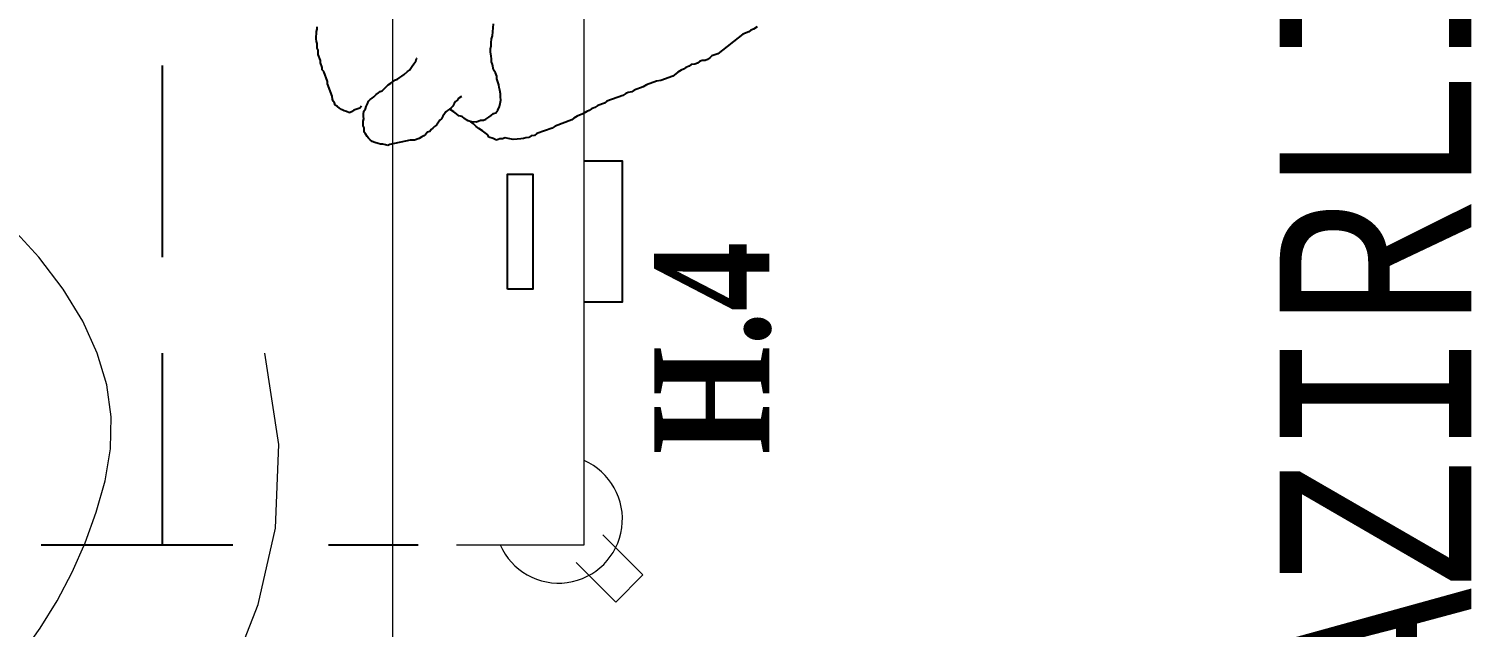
# Model space of a CAD drawing. Header units: millimetres. Extents: x 33350 to 35310, y -217097 to -211540.
# Drawn here: x 33705 to 33818.2, y -214040.5 to -213993.7 of the extents above; entities that cross this region are included whole.
import ezdxf
from ezdxf.enums import TextEntityAlignment as Align

# ---------------------------------------------------------------- set-up
doc = ezdxf.new("R2010")
doc.units = ezdxf.units.MM
doc.header["$LTSCALE"] = 60
doc.header["$MEASUREMENT"] = 0
doc.linetypes.add('HIDDEN', pattern=[0.375, 0.25, -0.125])
for name, color, linetype, lineweight in [('-DWG_ANA', 7, 'Continuous', 0), ('-DWG_DETAY1', 7, 'Continuous', 25), ('-DWG_DETAY2', 7, 'Continuous', 15), ('M-SB-YZ-01', 255, 'Continuous', 20), ('NO', 7, 'Continuous', 0), ('PLAN', 253, 'Continuous', 0)]:
    doc.layers.add(name, color=color, linetype=linetype, lineweight=lineweight)
doc.layers.add('BL-H', color=210, linetype='Continuous')
doc.layers.add('TEFRIŞ', color=223, linetype='Continuous')
doc.styles.add('antet', font='monos.ttf', dxfattribs={"width": 0.8})
doc.styles.add('ROMANS', font='ROMANSTW.SHX', dxfattribs={"width": 0.8})
doc.styles.add('TROMANS', font='ROMANSTW.SHX', dxfattribs={"width": 0.8})

# ---------------------------------------------------------------- blocks, each defined once
blk = doc.blocks.new('amk200')
at = {"layer": '-DWG_ANA', "color": 0}
blk.add_lwpolyline([(0, -5), (0, -6), (0, -15), (50, -15), (50, -6), (50, -5)], dxfattribs=at)
at = {"layer": '-DWG_DETAY1', "color": 0, "linetype": 'HIDDEN'}
for points in [[(50, -2), (50, 50), (0, 50), (0, -2)], [(0, 18), (50, 18)]]:
    blk.add_lwpolyline(points, dxfattribs=at)
blk.add_lwpolyline([(20, 47), (29, 47), (29, 45), (20, 45)], close=True, dxfattribs=at)
at = {"layer": '-DWG_DETAY1', "color": 0, "linetype": 'Continuous'}
blk.add_lwpolyline([(20, -9), (29, -9), (29, -11), (20, -11)], close=True, dxfattribs=at)
at = {"layer": '-DWG_DETAY1', "color": 0}
blk.add_lwpolyline([(19, -15), (19, -18), (30, -18), (30, -15)], dxfattribs=at)
at = {"layer": '-DWG_DETAY2', "color": 0, "linetype": 'HIDDEN'}
for points in [[(3.39, 51.39), (6.49, 54.49), (8.61, 52.36), (5.47, 49.23)], [(49.39, 51.39), (52.49, 54.49), (54.61, 52.36), (51.47, 49.23)], [(-1.39, 47.61), (-4.49, 44.51), (-2.36, 42.39), (0.77, 45.53)], [(49.39, -9.61), (52.49, -6.51), (54.61, -8.64), (51.47, -11.77)], [(-1.39, -14.39), (-4.49, -17.49), (-2.36, -19.61), (0.77, -16.47)], [(44.61, -14.39), (41.51, -17.49), (43.64, -19.61), (46.77, -16.47)]]:
    blk.add_lwpolyline(points, dxfattribs=at)
for centre, start, end in [((2, 48), 23.5782, 246.4218), ((48, 48), 293.5782, 156.4218)]:
    blk.add_arc(centre, 5, start, end, dxfattribs=at)
at = {"layer": '-DWG_DETAY2', "color": 0}
for centre, start, end in [((2, -13), 113.5782, 336.4218), ((48, -13), 203.5782, 66.4218)]:
    blk.add_arc(centre, 5, start, end, dxfattribs=at)
at = {"layer": 'NO', "linetype": 'Continuous', "style": 'ROMANS', "width": 0.8}
blk.add_attdef('NO', text='', height=10, dxfattribs=at).set_placement((25, -28), align=Align.MIDDLE)
blk = doc.blocks.new('T_MC')
at = {"layer": '-DWG_DETAY2', "color": 0, "linetype": 'Continuous'}
for points in [[(5, 25), (12.23, 29.65), (18.91, 33.59), (25.04, 36.84), (30.62, 39.38), (35.66, 41.21), (40.16, 42.34), (44.1, 42.77), (47.5, 42.5), (50.55, 41.8), (53.44, 40.94), (56.17, 39.92), (58.75, 38.75), (61.17, 37.42), (63.44, 35.94), (65.55, 34.3), (67.5, 32.5), (69.41, 30.7), (71.41, 29.06), (73.48, 27.58), (75.62, 26.25), (77.85, 25.08), (80.16, 24.06), (82.54, 23.2), (85, 22.5), (87.5, 22.07), (90, 22.03), (92.5, 22.38), (95, 23.12), (97.5, 24.26), (100, 25.78), (102.5, 27.7), (105, 30)], [(5, 5), (13.7, 13.24), (21.19, 19.36), (27.65, 23.57), (33.28, 26.09), (38.26, 27.16), (42.79, 26.97), (47.06, 25.76), (51.25, 23.75), (55.54, 21.16), (60.02, 18.26), (64.76, 15.33), (69.84, 12.66), (75.33, 10.51), (81.31, 9.16), (87.84, 8.9), (95, 10)], [(25, 5), (27.46, 7.34), (29.84, 9.38), (32.15, 11.09), (34.38, 12.5), (36.52, 13.59), (38.59, 14.38), (40.59, 14.84), (42.5, 15), (44.41, 14.84), (46.41, 14.38), (48.48, 13.59), (50.62, 12.5), (52.85, 11.09), (55.16, 9.38), (57.54, 7.34), (60, 5)], [(0, 0), (0, 0)]]:
    blk.add_lwpolyline(points, dxfattribs=at)
blk = doc.blocks.new('T_198')
at = {"layer": '-DWG_ANA', "color": 0}
blk.add_lwpolyline([(0, 0), (190, 0), (190, -80), (0, -80)], close=True, dxfattribs=at)
blk = doc.blocks.new('TM4198R')
at = {"layer": 'PLAN', "color": 0, "linetype": 'Continuous'}
for name, p in [('T_198', (0, 0)), ('T_MC', (0, -80))]:
    blk.add_blockref(name, p, dxfattribs=at)
at = {"layer": 'NO', "linetype": 'Continuous', "style": 'ROMANS', "width": 0.8}
blk.add_attdef('NO', text='', height=10, dxfattribs=at).set_placement((168, -66), align=Align.MIDDLE)
blk = doc.blocks.new('İNSAN-1')
for p, q in [((-27.84, 15.02), (-28.01, 14.56)), ((-27.7, 15.19), (-27.84, 15.02)), ((-27.63, 15.39), (-27.7, 15.19)), ((-27.44, 15.69), (-27.63, 15.39)), ((-28.01, 14.56), (-29.55, 12.6)), ((-29.55, 12.6), (-29.72, 12.14)), ((-30.07, 11.37), (-30.15, 11.18)), ((-29.99, 11.79), (-30.07, 11.6)), ((-30.07, 11.6), (-30.07, 11.37)), ((-29.86, 11.97), (-29.99, 11.79)), ((-29.72, 12.14), (-29.86, 11.97)), ((-30.52, 10.35), (-30.62, 10.09)), ((-30.39, 10.52), (-30.52, 10.35)), ((-30.36, 10.81), (-30.39, 10.52)), ((-30.28, 11.01), (-30.36, 10.81)), ((-30.15, 11.18), (-30.28, 11.01)), ((-31.29, 9.07), (-31.63, 8.15)), ((-31.13, 9.31), (-31.29, 9.07)), ((-30.99, 9.48), (-31.13, 9.31)), ((-30.83, 9.72), (-30.99, 9.48)), ((-30.76, 9.91), (-30.83, 9.72)), ((-30.62, 10.09), (-30.76, 9.91)), ((-31.63, 8.15), (-31.69, 7.8)), ((-31.98, 7.01), (-32.14, 6.77)), ((-31.69, 7.8), (-31.98, 7.01)), ((-32.54, 5.88), (-32.57, 5.59)), ((-32.41, 6.05), (-32.54, 5.88)), ((-32.14, 6.77), (-32.41, 6.05)), ((-32.81, 5.16), (-33.27, 3.91)), ((-32.65, 5.39), (-32.81, 5.16)), ((-32.57, 5.59), (-32.65, 5.39)), ((-33.41, 3.74), (-33.6, 3.21)), ((-33.27, 3.91), (-33.41, 3.74)), ((-34.07, 2.34), (-34.26, 2.04)), ((-34, 2.54), (-34.07, 2.34)), ((-33.86, 2.71), (-34, 2.54)), ((-33.76, 2.97), (-33.86, 2.71)), ((-33.6, 3.21), (-33.76, 2.97)), ((-34.72, 1.17), (-35.21, -0.14)), ((-34.59, 1.34), (-34.72, 1.17)), ((-34.42, 1.58), (-34.59, 1.34)), ((-34.26, 2.04), (-34.42, 1.58)), ((-35.37, -0.38), (-35.8, -1.56)), ((-35.21, -0.14), (-35.37, -0.38)), ((-36.11, -2.19), (-36.12, -2.42)), ((-35.97, -2.02), (-36.11, -2.19)), ((-35.94, -1.74), (-35.97, -2.02)), ((-35.8, -1.56), (-35.94, -1.74)), ((-36.23, -3.12), (-36.26, -3.41)), ((-36.2, -2.83), (-36.23, -3.12)), ((-36.19, -2.61), (-36.2, -2.83)), ((-36.12, -2.42), (-36.19, -2.61)), ((-36.2, -4.47), (-36.3, -4.73)), ((-36.26, -3.41), (-36.18, -3.81)), ((-36.12, -4.05), (-36.2, -4.25)), ((-36.2, -4.25), (-36.2, -4.47)), ((-36.18, -3.81), (-36.12, -4.05)), ((-33.95, -4.63), (-33.68, -4.5)), ((-33.68, -4.5), (-33.44, -4.45)), ((-33.44, -4.45), (-33.19, -4.39)), ((-33.19, -4.39), (-32.91, -4.42)), ((-32.91, -4.42), (-32.68, -4.42)), ((-32.68, -4.42), (-32.4, -4.46)), ((-32.4, -4.46), (-32.2, -4.53)), ((-36.3, -4.73), (-36.18, -5)), ((-36.18, -5), (-36.08, -5.34)), ((-36.08, -5.34), (-35.88, -5.41)), ((-35.88, -5.41), (-35.73, -5.61)), ((-35.73, -5.61), (-35.58, -5.82)), ((-34.74, -5.75), (-34.67, -5.56)), ((-34.67, -5.56), (-34.5, -5.32)), ((-34.5, -5.32), (-34.37, -5.15)), ((-34.37, -5.15), (-34.23, -4.97)), ((-34.23, -4.97), (-34.16, -4.78)), ((-34.16, -4.78), (-33.95, -4.63)), ((-32.2, -4.53), (-31.98, -4.54)), ((-31.98, -4.54), (-31.52, -4.7)), ((-31.52, -4.7), (-31.3, -4.71)), ((-31.3, -4.71), (-31.04, -4.81)), ((-31.04, -4.81), (-30.8, -4.97)), ((-30.8, -4.97), (-30.38, -5.05)), ((-30.38, -5.05), (-30.18, -5.12)), ((-30.18, -5.12), (-29.96, -5.13)), ((-29.96, -5.13), (-29.74, -5.14)), ((-29.74, -5.14), (-29.39, -5.19)), ((-29.39, -5.19), (-29.17, -5.2)), ((-29.17, -5.2), (-28.92, -5.14)), ((-28.92, -5.14), (-28.7, -5.15)), ((-28.7, -5.15), (-28.39, -5.11)), ((-28.39, -5.11), (-28.15, -5.05)), ((-28.15, -5.05), (-27.21, -4.95)), ((-35.58, -5.82), (-35.39, -6.11)), ((-35.39, -6.11), (-35.24, -6.31)), ((-35.24, -6.31), (-35.03, -6.54)), ((-35.03, -6.54), (-34.88, -6.75)), ((-34.88, -6.75), (-34.76, -7.01)), ((-34.87, -6.3), (-34.75, -5.98)), ((-34.86, -6.68), (-34.87, -6.3)), ((-34.76, -7.01), (-34.86, -6.68)), ((-34.75, -5.98), (-34.74, -5.75)), ((-34.76, -7.01), (-34.61, -7.22)), ((-34.61, -7.22), (-34.76, -7.01)), ((-34.61, -7.22), (-34.46, -7.42)), ((-34.46, -7.42), (-34.4, -7.67)), ((-34.4, -7.67), (-34.25, -7.87)), ((-34.25, -7.87), (-34.1, -8.07)), ((-33.18, -7.79), (-33.29, -7.93)), ((-33.02, -7.67), (-33.18, -7.79)), ((-32.89, -7.48), (-33.02, -7.67)), ((-34.64, -9.03), (-34.75, -9.17)), ((-34.42, -8.93), (-34.64, -9.03)), ((-34.26, -8.81), (-34.42, -8.93)), ((-34.1, -8.69), (-34.26, -8.81)), ((-34.1, -8.07), (-33.95, -8.28)), ((-33.99, -8.56), (-34.1, -8.69)), ((-33.88, -8.42), (-33.99, -8.56)), ((-33.95, -8.28), (-33.91, -8.37)), ((-33.77, -8.28), (-33.88, -8.42)), ((-33.66, -8.15), (-33.77, -8.28)), ((-33.45, -8.05), (-33.66, -8.15)), ((-33.29, -7.93), (-33.45, -8.05)), ((-35.69, -10.12), (-35.87, -10.29)), ((-35.63, -9.96), (-35.69, -10.12)), ((-35.47, -9.85), (-35.63, -9.96)), ((-35.36, -9.71), (-35.47, -9.85)), ((-35.25, -9.57), (-35.36, -9.71)), ((-35.14, -9.43), (-35.25, -9.57)), ((-34.91, -9.28), (-35.14, -9.43)), ((-34.75, -9.17), (-34.91, -9.28)), ((-36.3, -11.14), (-36.31, -11.31)), ((-36.31, -11.31), (-36.31, -11.49)), ((-36.17, -10.77), (-36.3, -11.14)), ((-36.04, -10.58), (-36.17, -10.77)), ((-35.98, -10.43), (-36.04, -10.58)), ((-35.87, -10.29), (-35.98, -10.43)), ((-30.51, -11.32), (-30.35, -11.2)), ((-30.35, -11.2), (-30.12, -11.05)), ((-30.12, -11.05), (-29.92, -11)), ((-29.92, -11), (-29.9, -10.95)), ((-36.31, -11.49), (-36.66, -13.08)), ((-31.53, -12.48), (-31.4, -12.29)), ((-31.4, -12.29), (-31.29, -12.15)), ((-31.29, -12.15), (-31.16, -11.96)), ((-31.16, -11.96), (-30.94, -11.69)), ((-30.94, -11.69), (-30.83, -11.55)), ((-30.83, -11.55), (-30.67, -11.44)), ((-30.67, -11.44), (-30.51, -11.32)), ((-36.66, -13.08), (-36.72, -13.23)), ((-36.72, -13.23), (-36.67, -13.43)), ((-36.67, -13.43), (-36.63, -13.62)), ((-32.45, -13.68), (-32.26, -13.51)), ((-32.26, -13.51), (-32.15, -13.37)), ((-32.15, -13.37), (-31.97, -13.2)), ((-31.97, -13.2), (-31.84, -13.01)), ((-31.84, -13.01), (-31.72, -12.83)), ((-31.72, -12.83), (-31.59, -12.64)), ((-31.59, -12.64), (-31.53, -12.48)), ((-36.63, -13.62), (-36.63, -13.8)), ((-36.63, -13.8), (-36.58, -13.99)), ((-36.58, -13.99), (-36.5, -14.26)), ((-36.5, -14.26), (-36.41, -14.47)), ((-36.41, -14.47), (-36.29, -14.63)), ((-36.29, -14.63), (-36.15, -14.74)), ((-33.25, -14.74), (-33.14, -14.61)), ((-33.14, -14.61), (-33.03, -14.47)), ((-33.03, -14.47), (-32.92, -14.33)), ((-32.92, -14.33), (-32.74, -14.16)), ((-32.74, -14.16), (-32.61, -13.97)), ((-32.61, -13.97), (-32.5, -13.84)), ((-32.5, -13.84), (-32.45, -13.68)), ((-36.15, -14.74), (-36.01, -14.85)), ((-36.01, -14.85), (-35.82, -14.98)), ((-35.82, -14.98), (-35.69, -15.09)), ((-35.69, -15.09), (-35.51, -15.1)), ((-35.51, -15.1), (-35.34, -15.1)), ((-35.34, -15.1), (-35.18, -15.16)), ((-35.18, -15.16), (-35, -15.16)), ((-35, -15.16), (-34.83, -15.17)), ((-34.83, -15.17), (-34.63, -15.12)), ((-34.63, -15.12), (-34.46, -15.13)), ((-34.46, -15.13), (-34.28, -15.13)), ((-34.28, -15.13), (-34.04, -15.11)), ((-34.04, -15.11), (-33.87, -14.99)), ((-33.8, -15.43), (-33.97, -15.9)), ((-33.87, -14.99), (-33.68, -14.94)), ((-33.64, -15.31), (-33.8, -15.43)), ((-33.68, -14.94), (-33.47, -14.84)), ((-33.47, -14.84), (-33.25, -14.74)), ((-34.1, -16.09), (-34.16, -16.24)), ((-34.16, -16.24), (-34.06, -16.46)), ((-33.97, -15.9), (-34.1, -16.09)), ((-34.06, -16.46), (-34.01, -16.65)), ((-34.01, -16.65), (-33.91, -16.87)), ((-33.91, -16.87), (-33.8, -17.03)), ((-33.8, -17.03), (-33.68, -17.19)), ((-33.68, -17.19), (-33.56, -17.35)), ((-33.56, -17.35), (-33.4, -17.41)), ((-33.4, -17.41), (-33.27, -17.52)), ((-33.27, -17.52), (-33.11, -17.58)), ((-33.11, -17.58), (-32.88, -17.6)), ((-32.88, -17.6), (-31.89, -17.97)), ((-31.89, -17.97), (-31.72, -17.97)), ((-31.72, -17.97), (-30.93, -18.26)), ((-30.93, -18.26), (-30.8, -18.37)), ((-30.8, -18.37), (-30.62, -18.37)), ((-30.62, -18.37), (-30.26, -18.51)), ((-30.26, -18.51), (-30.08, -18.51)), ((-30.08, -18.51), (-29.61, -18.69)), ((-29.61, -18.69), (-29.44, -18.69)), ((-29.44, -18.69), (-29.26, -18.7)), ((-29.26, -18.7), (-29.11, -18.76)), ((-29.11, -18.76), (-28.93, -18.76)), ((-28.93, -18.76), (-28.75, -18.77)), ((-28.75, -18.77), (-28.6, -18.82)), ((-28.6, -18.82), (-28.37, -18.85)), ((-28.37, -18.85), (-28.19, -18.85)), ((-28.19, -18.85), (-28, -18.81)), ((-28, -18.81), (-27.82, -18.81)), ((-27.82, -18.81), (-27.63, -18.77)), ((-27.63, -18.77), (-27.45, -18.77))]:
    blk.add_line(p, q)

msp = doc.modelspace()

# ---------------------------------------------------------------- block references
at = {"layer": 'BL-H', "linetype": 'Continuous', "rotation": 89.99999999999999}
for name, p in [('TM4198R', (33653.51, -214114.09)), ('amk200', (33733.51, -214034.09))]:
    msp.add_blockref(name, p, dxfattribs=at)
at = {"layer": 'BL-H', "linetype": 'Continuous', "xscale": -1, "rotation": 270}
msp.add_blockref('İNSAN-1', (33746.38, -213966.13), dxfattribs=at)

# ---------------------------------------------------------------- texts
at = {"layer": 'M-SB-YZ-01', "color": 5, "style": 'antet', "width": 0.8}
msp.add_text('HAMUR HAZIRLIK', height=15, rotation=90, dxfattribs=at).set_placement((33817.98, -214118.84))
at = {"layer": 'TEFRIŞ', "insert": (33754.02, -214027.01), "char_height": 9, "attachment_point": 1, "rotation": 90, "style": 'TROMANS'}
msp.add_mtext_dynamic_manual_height_columns('{\\fCentury|b1|i0|c162|p18;\\C7;H.4}', width=46.9037, gutter_width=1103.38, heights=[0], dxfattribs=at)

doc.saveas('drawing.dxf')
